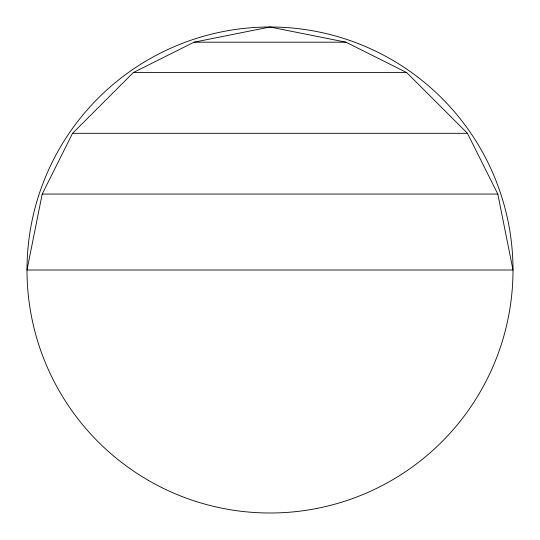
<?xml version="1.0" encoding="UTF-8"?>
<svg xmlns="http://www.w3.org/2000/svg" width="540" height="540" viewBox="0 0 540 540"><rect width="100%" height="100%" fill="white"/><g stroke="black" fill="none" stroke-linecap="round" stroke-linejoin="round"><path stroke-width="0.81" d="M42.188 194.062L27 270L513 270L497.813 194.062L467.438 133.312L406.688 72.562L345.938 42.188L270 27L194.062 42.188L133.312 72.562L72.562 133.312L42.188 194.062L497.813 194.062M194.062 42.188L345.938 42.188M133.312 72.562L406.688 72.562M72.562 133.312L467.438 133.312M148.5 480.445A243 243 0 0 0 513 270A243 243 0 0 0 148.5 59.555A243 243 0 0 0 148.5 480.445"/></g></svg>
